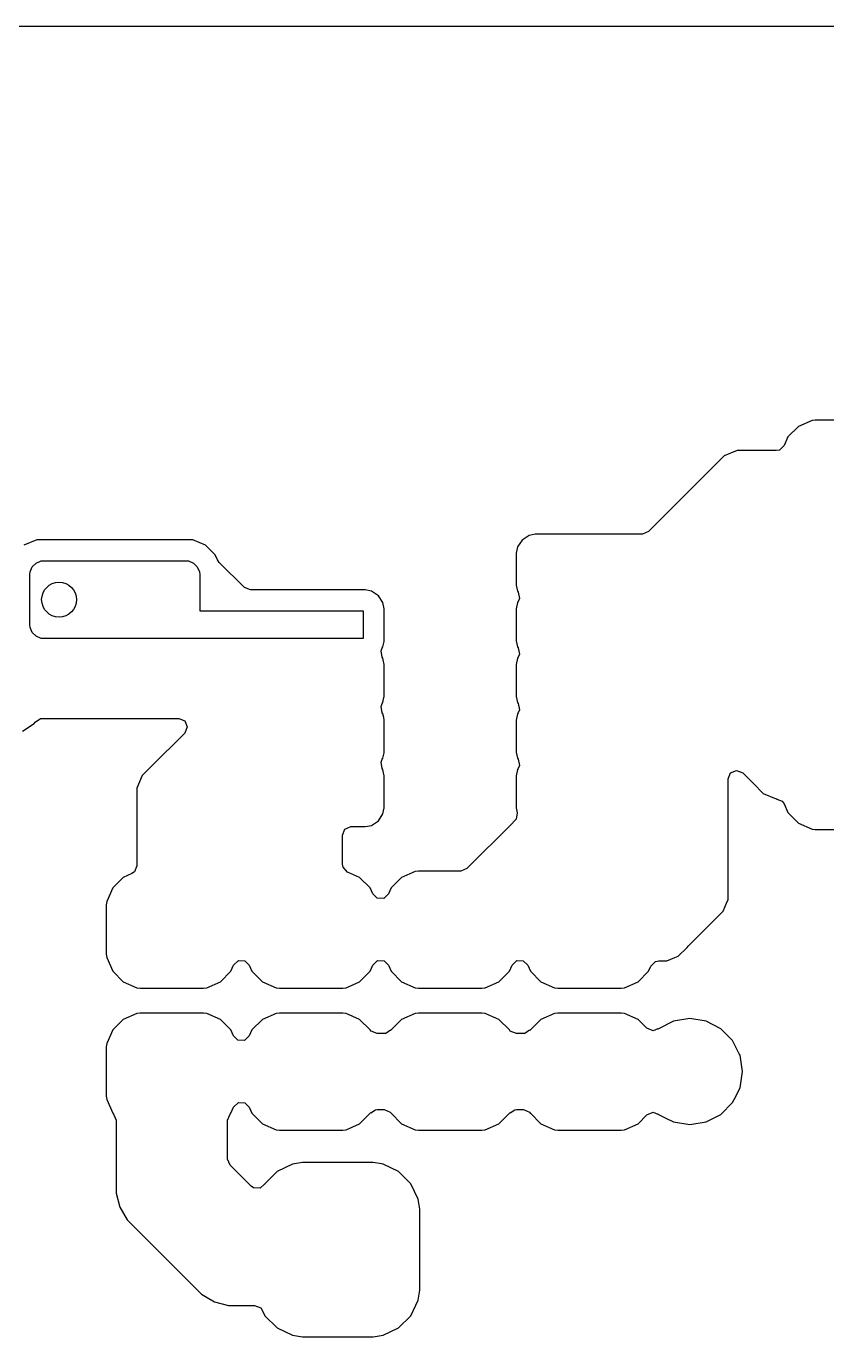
# Model space of a CAD drawing. Extents: x 55.4 to 74.8, y -71.4 to -52.1.
# Drawn here: x 62.85 to 68.6, y -61.47 to -52.05 of the extents above; entities that cross this region are included whole.
import ezdxf

# ---------------------------------------------------------------- set-up
doc = ezdxf.new("R2010")
doc.units = 0
doc.layers.add('BLACK', color=7, linetype='CONTINUOUS')

msp = doc.modelspace()

# ---------------------------------------------------------------- linework, layer by layer
at = {"layer": 'BLACK', "linetype": 'CONTINUOUS'}
for p, q in [((55.50825, -52.0505), (74.78425, -52.0505)), ((68.494753, -54.882269), (68.397109, -54.925383)), ((68.518631, -54.8795), (68.494753, -54.882269)), ((68.873865, -54.8795), (68.518631, -54.8795)), ((68.397109, -54.925383), (68.321633, -55.000859)), ((68.294266, -55.062841), (68.260222, -55.095347)), ((68.321633, -55.000859), (68.294266, -55.062841)), ((67.864352, -55.137636), (67.320502, -55.681487)), ((67.956421, -55.0995), (67.864352, -55.137636)), ((68.238006, -55.0995), (67.956421, -55.0995)), ((68.260222, -55.095347), (68.238006, -55.0995)), ((66.462526, -55.708233), (66.412746, -55.741496)), ((66.506428, -55.6995), (66.462526, -55.708233)), ((67.277015, -55.6995), (66.506428, -55.6995)), ((67.320502, -55.681487), (67.277015, -55.6995)), ((62.926421, -55.7395), (62.834352, -55.777636)), ((62.926422, -55.7395), (62.926421, -55.7395)), ((63.026078, -55.7395), (62.926422, -55.7395)), ((64.046078, -55.7395), (63.026078, -55.7395)), ((64.138147, -55.777636), (64.046078, -55.7395)), ((64.208614, -55.848103), (64.138147, -55.777636)), ((66.379483, -55.791276), (66.37075, -55.835178)), ((66.412746, -55.741496), (66.379483, -55.791276)), ((62.893103, -55.934443), (62.920693, -55.906853)), ((62.920693, -55.906853), (62.956741, -55.891921)), ((62.956741, -55.891921), (62.97625, -55.89)), ((62.97625, -55.89), (63.99625, -55.89)), ((63.99625, -55.89), (64.015759, -55.891921)), ((64.015759, -55.891921), (64.051807, -55.906853)), ((64.051807, -55.906853), (64.079397, -55.934443)), ((64.223427, -55.883865), (64.208614, -55.848103)), ((64.237242, -55.904296), (64.223427, -55.883865)), ((64.418883, -56.081965), (64.237242, -55.904296)), ((66.37075, -55.835178), (66.37075, -56.064823)), ((62.87625, -55.99), (62.878171, -55.970491)), ((62.87625, -56.35), (62.87625, -55.99)), ((62.878171, -55.970491), (62.893103, -55.934443)), ((64.079397, -55.934443), (64.094329, -55.970491)), ((64.094329, -55.970491), (64.09625, -55.99)), ((64.09625, -55.99), (64.09625, -56.25)), ((64.461887, -56.0995), (64.418883, -56.081965)), ((64.946078, -56.0995), (64.461887, -56.0995)), ((65.28607, -56.0995), (64.946078, -56.0995)), ((65.286072, -56.0995), (65.28607, -56.0995)), ((65.329974, -56.108233), (65.286072, -56.0995)), ((65.379754, -56.141496), (65.329972, -56.108233)), ((65.329972, -56.108233), (65.329974, -56.108233)), ((66.37075, -56.064823), (66.379481, -56.10872)), ((66.379481, -56.10872), (66.384234, -56.115833)), ((65.413017, -56.191278), (65.379754, -56.141496)), ((65.413017, -56.191279), (65.413017, -56.191278)), ((65.42175, -56.235178), (65.413017, -56.191279)), ((66.379481, -56.191279), (66.37075, -56.235176)), ((66.384234, -56.184167), (66.379481, -56.191279)), ((66.384234, -56.115833), (66.393416, -56.161999)), ((66.393416, -56.161999), (66.384234, -56.184167)), ((64.09625, -56.25), (64.89625, -56.25)), ((64.89625, -56.25), (65.27125, -56.25)), ((65.27125, -56.25), (65.27125, -56.45)), ((65.42175, -56.464821), (65.42175, -56.235178)), ((66.37075, -56.235176), (66.37075, -56.464823)), ((62.878171, -56.369509), (62.87625, -56.35)), ((62.893103, -56.405557), (62.878171, -56.369509)), ((62.920693, -56.433147), (62.893103, -56.405557)), ((62.956741, -56.448079), (62.920693, -56.433147)), ((62.97625, -56.45), (62.956741, -56.448079)), ((63.96625, -56.45), (62.97625, -56.45)), ((64.52125, -56.45), (63.96625, -56.45)), ((65.27125, -56.45), (64.52125, -56.45)), ((65.413017, -56.508722), (65.420366, -56.47178)), ((65.420366, -56.47178), (65.42175, -56.464821)), ((66.37075, -56.464823), (66.379481, -56.50872)), ((65.399082, -56.538004), (65.408267, -56.515831)), ((65.408267, -56.584169), (65.399082, -56.538004)), ((65.408267, -56.515831), (65.413016, -56.508723)), ((65.413015, -56.508723), (65.413017, -56.508722)), ((65.413016, -56.508723), (65.413015, -56.508723)), ((66.379481, -56.50872), (66.384234, -56.515833)), ((66.384234, -56.515833), (66.393416, -56.561999)), ((66.393416, -56.561999), (66.384234, -56.584167)), ((65.413017, -56.591278), (65.408267, -56.584169)), ((65.41505, -56.601498), (65.413017, -56.591278)), ((65.42175, -56.635178), (65.41505, -56.601498)), ((65.42175, -56.864821), (65.42175, -56.635178)), ((66.379481, -56.591279), (66.37075, -56.635176)), ((66.37075, -56.635176), (66.37075, -56.864823)), ((66.384234, -56.584167), (66.379481, -56.591279)), ((65.420279, -56.872215), (65.42175, -56.864821)), ((66.37075, -56.864823), (66.379481, -56.90872)), ((65.399082, -56.938004), (65.408267, -56.915831)), ((65.408267, -56.984169), (65.399082, -56.938004)), ((65.408267, -56.915831), (65.413016, -56.908723)), ((65.413015, -56.908723), (65.413017, -56.908722)), ((65.413016, -56.908723), (65.413015, -56.908723)), ((65.413017, -56.908722), (65.420279, -56.872215)), ((66.379481, -56.90872), (66.384234, -56.915833)), ((66.384234, -56.915833), (66.393416, -56.961999)), ((62.906851, -57.060601), (62.913711, -57.050333)), ((62.913711, -57.050333), (62.952848, -57.024182)), ((62.952848, -57.024182), (62.964847, -57.023)), ((62.964847, -57.023), (63.945515, -57.023)), ((63.945515, -57.023), (63.989002, -57.041013)), ((63.989002, -57.041013), (64.007015, -57.0845)), ((65.413017, -56.991278), (65.408267, -56.984169)), ((65.418275, -57.017712), (65.413017, -56.991278)), ((65.42175, -57.035178), (65.418275, -57.017712)), ((65.42175, -57.264821), (65.42175, -57.035178)), ((66.379481, -56.991279), (66.37075, -57.035176)), ((66.37075, -57.035176), (66.37075, -57.264823)), ((66.384234, -56.984167), (66.379481, -56.991279)), ((66.393416, -56.961999), (66.384234, -56.984167)), ((62.82399, -57.115966), (62.906851, -57.060601)), ((63.989002, -57.127987), (63.745703, -57.371285)), ((64.007015, -57.0845), (63.989002, -57.127987)), ((65.399082, -57.338004), (65.408267, -57.315831)), ((65.408267, -57.315831), (65.413016, -57.308723)), ((65.413015, -57.308723), (65.413017, -57.308722)), ((65.413016, -57.308723), (65.413015, -57.308723)), ((65.413017, -57.308722), (65.420424, -57.271487)), ((65.420424, -57.271487), (65.42175, -57.264821)), ((66.37075, -57.264823), (66.379481, -57.30872)), ((66.379481, -57.30872), (66.384234, -57.315833)), ((66.384234, -57.315833), (66.393416, -57.361999)), ((63.745703, -57.371285), (63.683886, -57.433102)), ((65.408267, -57.384169), (65.399082, -57.338004)), ((65.413017, -57.391278), (65.408267, -57.384169)), ((65.417686, -57.414749), (65.413017, -57.391278)), ((65.421749, -57.435176), (65.417686, -57.414749)), ((66.379481, -57.391279), (66.37075, -57.435176)), ((66.384234, -57.384167), (66.379481, -57.391279)), ((66.393416, -57.361999), (66.384234, -57.384167)), ((67.891751, -57.458236), (67.909764, -57.414749)), ((67.909764, -57.414749), (67.953251, -57.396736)), ((67.953251, -57.396736), (67.996738, -57.414749)), ((67.996738, -57.414749), (68.073886, -57.491897)), ((63.683886, -57.433102), (63.64575, -57.525171)), ((63.64575, -57.525171), (63.64575, -58.081755)), ((65.42175, -57.43518), (65.421749, -57.435176)), ((65.42175, -57.66482), (65.42175, -57.43518)), ((66.37075, -57.435176), (66.37075, -57.664821)), ((67.89175, -57.48202), (67.891751, -57.482011)), ((67.89175, -58.23018), (67.89175, -57.48202)), ((67.891751, -57.482011), (67.891751, -57.458236)), ((68.073886, -57.491897), (68.144353, -57.562364)), ((68.144353, -57.562364), (68.236422, -57.6005)), ((68.236422, -57.6005), (68.238006, -57.6005)), ((68.238006, -57.6005), (68.239468, -57.601105)), ((68.239468, -57.601105), (68.242361, -57.601681)), ((68.242361, -57.601681), (68.242246, -57.602256)), ((68.242246, -57.602256), (68.281493, -57.618513)), ((68.281493, -57.618513), (68.294266, -57.637159)), ((65.379754, -57.758504), (65.413017, -57.708722)), ((65.413017, -57.708722), (65.42175, -57.66482)), ((66.377904, -57.700784), (66.368722, -57.74695)), ((66.37075, -57.664821), (66.377904, -57.700784)), ((68.294266, -57.637159), (68.321633, -57.69914)), ((68.321633, -57.69914), (68.321634, -57.699141)), ((68.321634, -57.699141), (68.397109, -57.774616)), ((65.139763, -57.818513), (65.18325, -57.8005)), ((65.18325, -57.8005), (65.286072, -57.8005)), ((65.286072, -57.8005), (65.300639, -57.797601)), ((65.300639, -57.797601), (65.329972, -57.791767)), ((65.329972, -57.791767), (65.379754, -57.758504)), ((66.335079, -57.782265), (66.015856, -58.101487)), ((66.335081, -57.782263), (66.335079, -57.782265)), ((66.361074, -57.756269), (66.335081, -57.782263)), ((66.368722, -57.74695), (66.361074, -57.756269)), ((68.397109, -57.774616), (68.494752, -57.81773)), ((65.12175, -57.862), (65.139763, -57.818513)), ((65.12175, -58.070717), (65.12175, -57.862)), ((68.494752, -57.81773), (68.518627, -57.8205)), ((68.518627, -57.8205), (68.873872, -57.820499)), ((63.64575, -58.081755), (63.627737, -58.125242)), ((65.125903, -58.092933), (65.12175, -58.070717)), ((63.547111, -58.165381), (63.471633, -58.240859)), ((63.609092, -58.138014), (63.547111, -58.165381)), ((63.627737, -58.125242), (63.609092, -58.138014)), ((65.158409, -58.126977), (65.125903, -58.092933)), ((65.24539, -58.165383), (65.158409, -58.126977)), ((65.320867, -58.24086), (65.24539, -58.165383)), ((65.547109, -58.165383), (65.471633, -58.240859)), ((65.644753, -58.122269), (65.547109, -58.165383)), ((65.668631, -58.1195), (65.644753, -58.122269)), ((65.972369, -58.1195), (65.668631, -58.1195)), ((66.015856, -58.101487), (65.972369, -58.1195)), ((63.471633, -58.240859), (63.428519, -58.338502)), ((65.339989, -58.284169), (65.320867, -58.24086)), ((65.471631, -58.240862), (65.452508, -58.284171)), ((65.471633, -58.240859), (65.471631, -58.240862)), ((67.891751, -58.230194), (67.89175, -58.23018)), ((67.891751, -58.235145), (67.891751, -58.230194)), ((67.891751, -58.324854), (67.891751, -58.235145)), ((63.425751, -58.362366), (63.42575, -58.362384)), ((63.42575, -58.362384), (63.42575, -58.717618)), ((63.428519, -58.338502), (63.425751, -58.362366)), ((65.371407, -58.315588), (65.339989, -58.284169)), ((65.418464, -58.316676), (65.371407, -58.315588)), ((65.452508, -58.284171), (65.418464, -58.316676)), ((67.85742, -58.407736), (67.880739, -58.351438)), ((67.880739, -58.351438), (67.891751, -58.324854)), ((67.793986, -58.47117), (67.85742, -58.407736)), ((67.606069, -58.659085), (67.785335, -58.479819)), ((67.785335, -58.479819), (67.785338, -58.479817)), ((67.785338, -58.479817), (67.793985, -58.47117)), ((67.793985, -58.47117), (67.793986, -58.47117)), ((63.42575, -58.717618), (63.428519, -58.741496)), ((63.428519, -58.741496), (63.471633, -58.83914)), ((67.451105, -58.765501), (67.510264, -58.740996)), ((67.510264, -58.740996), (67.533986, -58.73117)), ((67.533986, -58.73117), (67.59742, -58.667736)), ((67.59742, -58.667735), (67.606067, -58.659088)), ((67.59742, -58.667736), (67.59742, -58.667735)), ((67.606067, -58.659088), (67.606069, -58.659085)), ((63.471633, -58.83914), (63.471634, -58.839141)), ((63.471634, -58.839141), (63.547109, -58.914616)), ((64.245391, -58.914616), (64.320866, -58.839141)), ((64.320866, -58.839141), (64.33999, -58.795828)), ((64.33999, -58.795828), (64.374033, -58.763323)), ((64.374033, -58.763323), (64.421091, -58.76441)), ((64.421091, -58.76441), (64.45251, -58.795829)), ((64.45251, -58.795829), (64.471633, -58.83914)), ((64.471633, -58.83914), (64.471634, -58.839141)), ((64.471634, -58.839141), (64.547109, -58.914616)), ((65.245391, -58.914616), (65.320866, -58.839141)), ((65.320866, -58.839141), (65.33999, -58.795828)), ((65.33999, -58.795828), (65.374033, -58.763323)), ((65.374033, -58.763323), (65.421091, -58.76441)), ((65.421091, -58.76441), (65.45251, -58.795829)), ((65.45251, -58.795829), (65.471633, -58.83914)), ((65.471633, -58.83914), (65.471634, -58.839141)), ((65.471634, -58.839141), (65.547109, -58.914616)), ((66.245391, -58.914616), (66.320866, -58.839141)), ((66.320866, -58.839141), (66.33999, -58.795828)), ((66.33999, -58.795828), (66.374033, -58.763323)), ((66.374033, -58.763323), (66.421091, -58.76441)), ((66.421091, -58.76441), (66.45251, -58.795829)), ((66.45251, -58.795829), (66.471633, -58.83914)), ((66.471633, -58.83914), (66.471634, -58.839141)), ((66.471634, -58.839141), (66.547109, -58.914616)), ((67.245391, -58.914616), (67.320866, -58.839141)), ((67.320866, -58.839141), (67.337195, -58.80216)), ((67.337195, -58.80216), (67.371239, -58.769654)), ((67.371239, -58.769654), (67.393455, -58.765501)), ((67.393455, -58.765501), (67.451102, -58.765501)), ((67.451102, -58.765501), (67.451105, -58.765501)), ((63.547109, -58.914616), (63.644752, -58.95773)), ((64.147748, -58.95773), (64.245391, -58.914616)), ((64.547109, -58.914616), (64.644752, -58.95773)), ((65.147748, -58.95773), (65.245391, -58.914616)), ((65.547109, -58.914616), (65.644752, -58.95773)), ((66.147748, -58.95773), (66.245391, -58.914616)), ((66.547109, -58.914616), (66.644752, -58.95773)), ((67.147748, -58.95773), (67.245391, -58.914616)), ((63.644752, -58.95773), (63.668627, -58.9605)), ((63.668627, -58.9605), (64.123872, -58.960499)), ((64.123872, -58.960499), (64.147748, -58.95773)), ((64.644752, -58.95773), (64.668627, -58.9605)), ((64.668627, -58.9605), (65.123872, -58.960499)), ((65.123872, -58.960499), (65.147748, -58.95773)), ((65.644752, -58.95773), (65.668627, -58.9605)), ((65.668627, -58.9605), (66.123872, -58.960499)), ((66.123872, -58.960499), (66.147748, -58.95773)), ((66.644752, -58.95773), (66.668627, -58.9605)), ((66.668627, -58.9605), (67.123872, -58.960499)), ((67.123872, -58.960499), (67.147748, -58.95773)), ((63.547109, -59.185383), (63.471633, -59.260859)), ((63.644753, -59.142269), (63.547109, -59.185383)), ((63.668631, -59.1395), (63.644753, -59.142269)), ((64.123865, -59.1395), (63.668631, -59.1395)), ((64.123873, -59.1395), (64.123865, -59.1395)), ((64.12388, -59.1395), (64.123873, -59.1395)), ((64.123883, -59.139501), (64.12388, -59.1395)), ((64.147747, -59.142269), (64.123883, -59.139501)), ((64.24539, -59.185383), (64.147747, -59.142269)), ((64.320867, -59.26086), (64.24539, -59.185383)), ((64.547109, -59.185383), (64.471633, -59.260859)), ((64.644753, -59.142269), (64.547109, -59.185383)), ((64.668631, -59.1395), (64.644753, -59.142269)), ((65.123865, -59.1395), (64.668631, -59.1395)), ((65.123873, -59.1395), (65.123865, -59.1395)), ((65.12388, -59.1395), (65.123873, -59.1395)), ((65.123883, -59.139501), (65.12388, -59.1395)), ((65.147747, -59.142269), (65.123883, -59.139501)), ((65.24539, -59.185383), (65.147747, -59.142269)), ((65.321386, -59.261379), (65.24539, -59.185383)), ((65.547109, -59.185383), (65.467604, -59.264889)), ((65.644753, -59.142269), (65.547109, -59.185383)), ((65.668631, -59.1395), (65.644753, -59.142269)), ((66.123865, -59.1395), (65.668631, -59.1395)), ((66.123873, -59.1395), (66.123865, -59.1395)), ((66.12388, -59.1395), (66.123873, -59.1395)), ((66.123883, -59.139501), (66.12388, -59.1395)), ((66.147747, -59.142269), (66.123883, -59.139501)), ((66.24539, -59.185383), (66.147747, -59.142269)), ((66.321386, -59.261379), (66.24539, -59.185383)), ((66.547109, -59.185383), (66.467604, -59.264889)), ((66.644753, -59.142269), (66.547109, -59.185383)), ((66.668631, -59.1395), (66.644753, -59.142269)), ((67.123865, -59.1395), (66.668631, -59.1395)), ((67.123873, -59.1395), (67.123865, -59.1395)), ((67.12388, -59.1395), (67.123873, -59.1395)), ((67.123883, -59.139501), (67.12388, -59.1395)), ((67.147747, -59.142269), (67.123883, -59.139501)), ((67.24539, -59.185383), (67.147747, -59.142269)), ((67.309122, -59.249115), (67.24539, -59.185383)), ((67.498768, -59.198425), (67.392784, -59.252426)), ((67.61625, -59.179819), (67.498768, -59.198425)), ((67.733731, -59.198425), (67.61625, -59.179819)), ((67.839715, -59.252426), (67.73373, -59.198425)), ((67.73373, -59.198425), (67.733731, -59.198425)), ((63.471633, -59.260859), (63.428519, -59.358502)), ((64.339989, -59.304169), (64.320867, -59.26086)), ((64.371407, -59.335588), (64.339989, -59.304169)), ((64.452508, -59.304171), (64.418464, -59.336676)), ((64.471631, -59.260862), (64.452508, -59.304171)), ((64.471633, -59.260859), (64.471631, -59.260862)), ((65.327703, -59.268987), (65.321386, -59.261379)), ((65.37119, -59.287), (65.327703, -59.268987)), ((65.42131, -59.287), (65.37119, -59.287)), ((65.432613, -59.285952), (65.42131, -59.287)), ((65.466551, -59.263836), (65.432613, -59.285952)), ((65.467604, -59.264889), (65.466551, -59.263836)), ((66.327703, -59.268987), (66.321386, -59.261379)), ((66.37119, -59.287), (66.327703, -59.268987)), ((66.42131, -59.287), (66.37119, -59.287)), ((66.432613, -59.285952), (66.42131, -59.287)), ((66.466551, -59.263836), (66.432613, -59.285952)), ((66.467604, -59.264889), (66.466551, -59.263836)), ((67.352609, -59.267128), (67.309122, -59.249115)), ((67.387101, -59.25284), (67.352609, -59.267128)), ((67.388868, -59.255272), (67.387101, -59.25284)), ((67.392784, -59.252426), (67.388868, -59.255272)), ((67.923823, -59.336534), (67.839715, -59.252426)), ((63.425751, -59.382366), (63.42575, -59.382384)), ((63.42575, -59.382384), (63.42575, -59.737618)), ((63.428519, -59.358502), (63.425751, -59.382366)), ((64.418464, -59.336676), (64.371407, -59.335588)), ((67.972402, -59.431876), (67.923823, -59.336534)), ((67.977824, -59.442518), (67.972402, -59.431876)), ((67.996431, -59.56), (67.977824, -59.442518)), ((67.977824, -59.677482), (67.996431, -59.56)), ((67.935017, -59.761496), (67.977824, -59.677482)), ((63.42575, -59.737618), (63.428519, -59.761496)), ((63.428519, -59.761496), (63.471633, -59.85914)), ((64.33999, -59.815828), (64.374033, -59.783323)), ((64.374033, -59.783323), (64.421091, -59.78441)), ((64.421091, -59.78441), (64.45251, -59.815829)), ((67.839716, -59.867573), (67.923823, -59.783466)), ((67.923823, -59.783465), (67.935017, -59.761496)), ((67.923823, -59.783466), (67.923823, -59.783465)), ((63.471633, -59.85914), (63.477737, -59.865244)), ((63.477737, -59.865244), (63.49575, -59.908731)), ((64.29675, -59.908731), (64.314763, -59.865244)), ((64.314763, -59.865244), (64.315279, -59.864728)), ((64.315279, -59.864728), (64.320866, -59.859141)), ((64.320866, -59.859141), (64.33999, -59.815828)), ((64.45251, -59.815829), (64.471633, -59.85914)), ((64.471633, -59.85914), (64.471634, -59.859141)), ((64.471634, -59.859141), (64.547109, -59.934616)), ((65.245391, -59.934616), (65.320866, -59.859141)), ((65.320866, -59.85914), (65.324896, -59.855111)), ((65.320866, -59.859141), (65.320866, -59.85914)), ((65.324896, -59.855111), (65.325948, -59.856163)), ((65.325948, -59.856163), (65.359887, -59.834048)), ((65.359887, -59.834048), (65.37119, -59.833)), ((65.37119, -59.833), (65.42131, -59.833)), ((65.42131, -59.833), (65.464797, -59.851013)), ((65.464797, -59.851013), (65.471113, -59.85862)), ((65.471113, -59.85862), (65.471634, -59.859141)), ((65.471634, -59.859141), (65.547109, -59.934616)), ((66.245391, -59.934616), (66.320866, -59.859141)), ((66.320866, -59.85914), (66.324896, -59.855111)), ((66.320866, -59.859141), (66.320866, -59.85914)), ((66.324896, -59.855111), (66.325948, -59.856163)), ((66.325948, -59.856163), (66.359887, -59.834048)), ((66.359887, -59.834048), (66.37119, -59.833)), ((66.37119, -59.833), (66.42131, -59.833)), ((66.42131, -59.833), (66.464797, -59.851013)), ((66.464797, -59.851013), (66.471113, -59.85862)), ((66.471113, -59.85862), (66.471634, -59.859141)), ((66.471634, -59.859141), (66.547109, -59.934616)), ((67.245391, -59.934616), (67.309123, -59.870883)), ((67.309123, -59.870883), (67.352609, -59.852871)), ((67.352609, -59.852871), (67.387102, -59.867158)), ((67.387102, -59.867158), (67.388868, -59.864728)), ((67.388868, -59.864728), (67.392784, -59.867573)), ((67.392784, -59.867573), (67.445776, -59.894573)), ((67.733732, -59.921574), (67.839715, -59.867573)), ((67.839715, -59.867573), (67.839716, -59.867573)), ((63.49575, -59.908731), (63.49575, -60.432731)), ((64.29675, -60.188633), (64.29675, -59.908731)), ((64.547109, -59.934616), (64.644752, -59.97773)), ((65.147748, -59.97773), (65.245391, -59.934616)), ((65.547109, -59.934616), (65.644752, -59.97773)), ((66.147748, -59.97773), (66.245391, -59.934616)), ((66.547109, -59.934616), (66.644752, -59.97773)), ((67.147748, -59.97773), (67.245391, -59.934616)), ((67.445776, -59.894573), (67.498768, -59.921574)), ((67.498768, -59.921574), (67.61625, -59.940181)), ((67.61625, -59.940181), (67.733732, -59.921574)), ((64.644752, -59.97773), (64.668627, -59.9805)), ((64.668627, -59.9805), (65.123872, -59.980499)), ((65.123872, -59.980499), (65.147748, -59.97773)), ((65.644752, -59.97773), (65.668627, -59.9805)), ((65.668627, -59.9805), (66.123872, -59.980499)), ((66.123872, -59.980499), (66.147748, -59.97773)), ((66.644752, -59.97773), (66.668627, -59.9805)), ((66.668627, -59.9805), (67.123872, -59.980499)), ((67.123872, -59.980499), (67.147748, -59.97773)), ((64.314763, -60.23212), (64.29675, -60.188633)), ((64.466181, -60.383538), (64.314763, -60.23212)), ((64.76318, -60.224957), (64.652469, -60.27908)), ((64.834961, -60.2145), (64.76318, -60.224957)), ((65.34254, -60.2145), (64.834961, -60.2145)), ((65.342545, -60.2145), (65.34254, -60.2145)), ((65.402355, -60.223214), (65.342545, -60.2145)), ((65.414318, -60.224957), (65.402355, -60.223214)), ((65.525031, -60.279081), (65.414318, -60.224957)), ((64.652469, -60.27908), (64.565331, -60.366218)), ((65.612169, -60.366219), (65.525031, -60.279081)), ((63.49575, -60.432731), (63.52304, -60.534581)), ((64.482655, -60.395301), (64.466181, -60.383538)), ((64.529634, -60.39822), (64.482655, -60.395301)), ((64.561712, -60.369894), (64.529634, -60.39822)), ((64.562371, -60.370365), (64.561712, -60.369894)), ((64.564403, -60.367518), (64.562371, -60.370365)), ((64.564918, -60.367064), (64.564403, -60.367518)), ((64.565331, -60.366218), (64.564918, -60.367064)), ((65.666292, -60.47693), (65.612169, -60.366219)), ((63.52304, -60.534581), (63.523045, -60.534593)), ((63.523045, -60.534593), (63.575765, -60.625906)), ((65.666293, -60.476933), (65.666292, -60.47693)), ((65.676749, -60.548706), (65.666293, -60.476933)), ((63.575765, -60.625906), (63.575768, -60.62591)), ((63.575768, -60.62591), (63.57577, -60.625913)), ((63.57577, -60.625913), (64.110337, -61.16048)), ((65.67675, -61.131295), (65.676749, -60.548706)), ((64.110337, -61.16048), (64.11034, -61.160482)), ((64.11034, -61.160482), (64.110343, -61.160484)), ((64.110343, -61.160484), (64.201656, -61.213204)), ((65.666293, -61.203067), (65.67675, -61.131295)), ((64.201656, -61.213204), (64.201658, -61.213205)), ((64.201658, -61.213205), (64.201662, -61.213207)), ((64.201662, -61.213207), (64.201665, -61.213207)), ((64.201665, -61.213207), (64.201668, -61.213209)), ((64.201668, -61.213209), (64.303518, -61.240499)), ((64.303518, -61.240499), (64.303521, -61.2405)), ((64.303521, -61.2405), (64.303523, -61.2405)), ((64.303523, -61.2405), (64.408977, -61.2405)), ((64.408977, -61.2405), (64.491117, -61.2405)), ((64.491117, -61.2405), (64.534604, -61.258513)), ((64.534604, -61.258513), (64.546368, -61.27499)), ((64.546368, -61.27499), (64.565331, -61.313781)), ((65.612169, -61.31378), (65.666293, -61.203067)), ((64.565331, -61.313781), (64.652468, -61.400918)), ((65.52503, -61.400919), (65.612169, -61.31378)), ((64.652468, -61.400918), (64.652469, -61.400918)), ((64.652469, -61.400918), (64.65247, -61.400919)), ((64.65247, -61.400919), (64.763183, -61.455043)), ((64.763183, -61.455043), (64.834955, -61.4655)), ((64.834955, -61.4655), (65.342544, -61.465499)), ((65.342544, -61.465499), (65.414317, -61.455043)), ((65.414317, -61.455043), (65.52503, -61.400919))]:
    msp.add_line(p, q, dxfattribs=at)
at = {"layer": 'BLACK'}
msp.add_circle((63.08625, -56.17), 0.125, dxfattribs=at)

doc.saveas('drawing.dxf')
